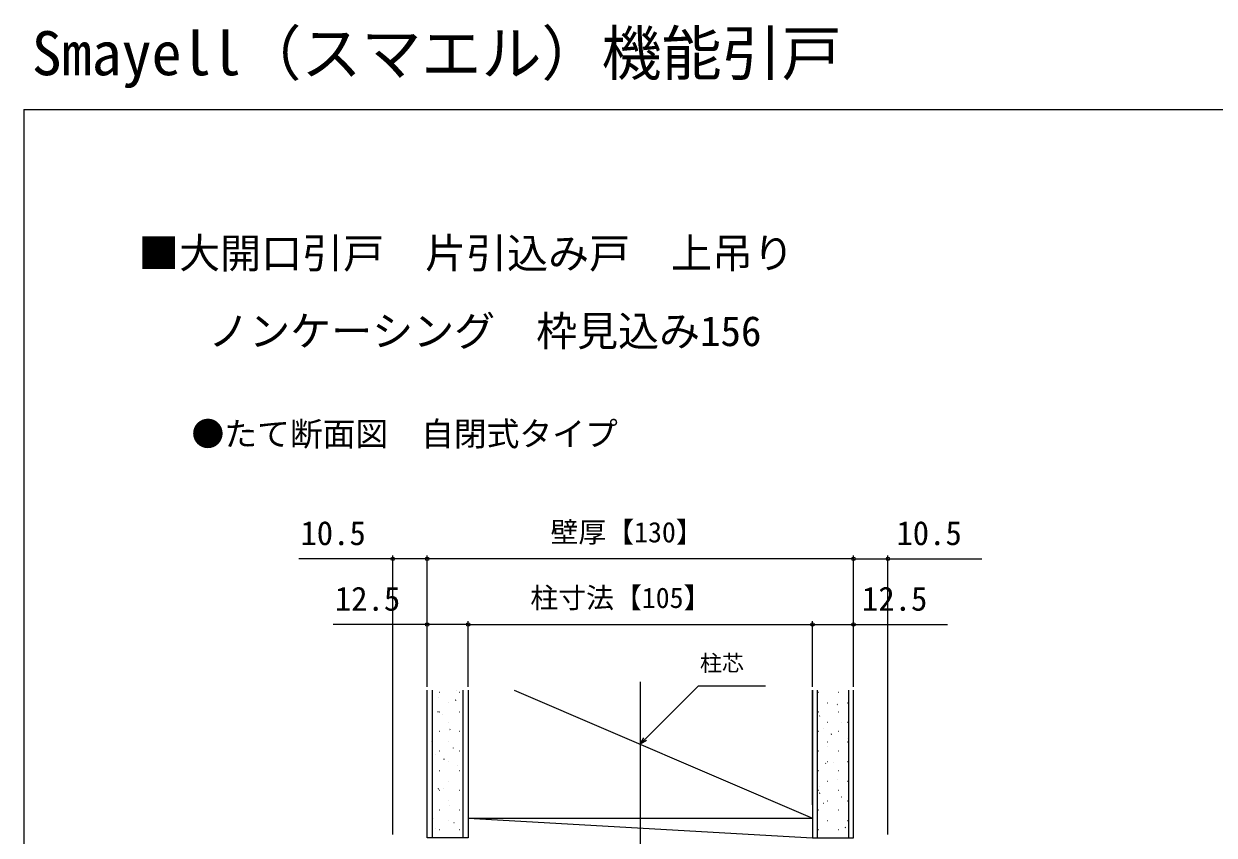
# Model space of a CAD drawing. Units: millimetres, scale not verified. Extents: x -438 to 438, y -652 to 649.
# Drawn here: x -437.5 to -74.5, y 401.6 to 648.9 of the extents above; entities that cross this region are included whole.
import ezdxf
from ezdxf.enums import TextEntityAlignment as Align

# ---------------------------------------------------------------- set-up
doc = ezdxf.new("R2010")
doc.units = ezdxf.units.MM
doc.header["$LTSCALE"] = 4
for name, color, linetype in [('0-2_USER1', 3, 'Continuous'), ('0-5_YKK_12', 2, 'Continuous'), ('0-7_YKK_D', 6, 'Continuous'), ('0-8_YKK_ZWAK', 7, 'Continuous'), ('0-9_YSS_K', 3, 'Continuous')]:
    doc.layers.add(name, color=color, linetype=linetype)
doc.styles.add('ＭＳ ゴシック', font='')
doc.styles.get('ＭＳ ゴシック').set_extended_font_data('MS Gothic')

msp = doc.modelspace()

# ---------------------------------------------------------------- linework, layer by layer
at = {"layer": '0-5_YKK_12'}
msp.add_line((-249.5, 448.3), (-249.5, 57.3), dxfattribs=at)
at = {"layer": '0-7_YKK_D'}
for p, q in [((-325, 401.8), (-325, 486.8)), ((-314.5, 446.8), (-314.5, 486.8)), ((-314.5, 446.8), (-314.5, 486.8)), ((-184.5, 446.8), (-184.5, 486.8)), ((-184.5, 446.8), (-184.5, 486.8)), ((-174, 401.8), (-174, 486.8)), ((-184.5, 485.8), (-314.5, 485.8)), ((-314.5, 446.8), (-314.5, 466.8)), ((-302, 446.8), (-302, 466.8)), ((-302, 446.8), (-302, 466.8)), ((-302, 465.8), (-197, 465.8)), ((-197, 446.8), (-197, 466.8)), ((-197, 446.8), (-197, 466.8)), ((-184.5, 446.8), (-184.5, 466.8))]:
    msp.add_line(p, q, dxfattribs=at)
for points in [[(-314.5, 485.8), (-325, 485.8), (-353.625, 485.8)], [(-184.5, 485.8), (-174, 485.8), (-145.375, 485.8)], [(-302, 465.8), (-314.5, 465.8), (-343.125, 465.8)], [(-197, 465.8), (-184.5, 465.8), (-155.875, 465.8)], [(-249.5, 429.3), (-247.997, 430.803), (-231.735, 447.065), (-211.275, 447.065)], [(-247.595, 430.4), (-249.5, 429.3), (-248.4, 431.205)]]:
    msp.add_lwpolyline(points, dxfattribs=at)
for centre in [(-325, 485.8), (-314.5, 485.8), (-314.5, 485.8), (-184.5, 485.8), (-184.5, 485.8), (-174, 485.8), (-314.5, 465.8), (-302, 465.8), (-302, 465.8), (-197, 465.8), (-197, 465.8), (-184.5, 465.8)]:
    msp.add_circle(centre, 0.531, dxfattribs=at)
at = {"layer": '0-8_YKK_ZWAK'}
for q in [(-437.5, -652.2), (437.5, 622.8)]:
    msp.add_line((-437.5, 622.8), q, dxfattribs=at)
at = {"layer": '0-9_YSS_K'}
for p, q in [((-314.5, 400.8), (-314.5, 445.8)), ((-313, 445.8), (-313, 400.8)), ((-310.917, 443.617), (-310.899, 443.624)), ((-310.79, 445.19), (-310.69, 445.19)), ((-305.431, 445.56), (-305.412, 445.567)), ((-304.71, 445.19), (-304.61, 445.19)), ((-303.5, 400.8), (-303.5, 445.8)), ((-302, 445.8), (-302, 410.8)), ((-288, 445.8), (-197, 406.8)), ((-197, 410.8), (-197, 445.8)), ((-195.5, 400.8), (-195.5, 445.8)), ((-195.27, 445.19), (-195.17, 445.19)), ((-189.19, 445.19), (-189.09, 445.19)), ((-186, 445.8), (-186, 400.8)), ((-184.5, 400.8), (-184.5, 445.8)), ((-311.225, 439.184), (-311.058, 439.294)), ((-307.94, 441.96), (-307.84, 441.96)), ((-305.846, 442.744), (-305.679, 442.854)), ((-192.42, 441.96), (-192.32, 441.96)), ((-189.513, 441.387), (-189.346, 441.498)), ((-189.462, 441.171), (-189.444, 441.178)), ((-186.34, 441.96), (-186.24, 441.96)), ((-310.79, 439.21), (-310.69, 439.21)), ((-309.72, 438.359), (-309.701, 438.366)), ((-307.94, 435.98), (-307.84, 435.98)), ((-304.71, 439.21), (-304.61, 439.21)), ((-195.27, 439.21), (-195.17, 439.21)), ((-195.043, 439.195), (-195.024, 439.202)), ((-194.891, 437.827), (-194.725, 437.938)), ((-192.42, 435.98), (-192.32, 435.98)), ((-189.19, 439.21), (-189.09, 439.21)), ((-188.265, 435.914), (-188.246, 435.92)), ((-186.34, 435.98), (-186.24, 435.98)), ((-310.79, 433.23), (-310.69, 433.23)), ((-307.768, 433.369), (-307.749, 433.375)), ((-307.615, 433.738), (-307.448, 433.848)), ((-304.71, 433.23), (-304.61, 433.23)), ((-195.27, 433.23), (-195.17, 433.23)), ((-193.751, 433.971), (-193.732, 433.978)), ((-191.282, 432.381), (-191.115, 432.491)), ((-189.19, 433.23), (-189.09, 433.23)), ((-312.994, 430.178), (-312.827, 430.288)), ((-307.94, 430), (-307.84, 430)), ((-192.553, 428.713), (-192.534, 428.72)), ((-192.42, 430), (-192.32, 430)), ((-186.34, 430), (-186.24, 430)), ((-186.313, 430.923), (-186.294, 430.93)), ((-312.056, 426.168), (-312.037, 426.175)), ((-310.79, 427.25), (-310.69, 427.25)), ((-309.384, 424.731), (-309.217, 424.842)), ((-306.476, 428.144), (-306.457, 428.151)), ((-304.71, 427.25), (-304.61, 427.25)), ((-195.27, 427.25), (-195.17, 427.25)), ((-189.19, 427.25), (-189.09, 427.25)), ((-310.79, 421.27), (-310.69, 421.27)), ((-307.94, 424.02), (-307.84, 424.02)), ((-305.278, 422.887), (-305.259, 422.893)), ((-304.71, 421.27), (-304.61, 421.27)), ((-195.27, 421.27), (-195.17, 421.27)), ((-193.05, 423.375), (-192.884, 423.485)), ((-192.42, 424.02), (-192.32, 424.02)), ((-190.601, 423.722), (-190.582, 423.729)), ((-189.19, 421.27), (-189.09, 421.27)), ((-186.34, 424.02), (-186.24, 424.02)), ((-310.764, 420.944), (-310.745, 420.951)), ((-307.94, 418.04), (-307.84, 418.04)), ((-192.42, 418.04), (-192.32, 418.04)), ((-189.309, 418.498), (-189.29, 418.505)), ((-186.34, 418.04), (-186.24, 418.04)), ((-311.153, 415.725), (-310.986, 415.835)), ((-310.79, 415.29), (-310.69, 415.29)), ((-309.566, 415.686), (-309.547, 415.693)), ((-304.71, 415.29), (-304.61, 415.29)), ((-195.27, 415.29), (-195.17, 415.29)), ((-194.89, 416.522), (-194.871, 416.529)), ((-194.819, 414.368), (-194.653, 414.479)), ((-189.19, 415.29), (-189.09, 415.29)), ((-307.94, 412.06), (-307.84, 412.06)), ((-307.614, 410.695), (-307.596, 410.702)), ((-193.598, 411.298), (-193.579, 411.304)), ((-192.42, 412.06), (-192.32, 412.06)), ((-188.111, 413.24), (-188.093, 413.247)), ((-186.34, 412.06), (-186.24, 412.06)), ((-312.922, 406.718), (-312.755, 406.829)), ((-310.79, 409.31), (-310.69, 409.31)), ((-304.71, 409.31), (-304.61, 409.31)), ((-302, 406.8), (-197, 406.8)), ((-302, 406.8), (-197, 400.8)), ((-302, 406.8), (-302, 400.8)), ((-197, 406.8), (-197, 400.8)), ((-195.27, 409.31), (-195.17, 409.31)), ((-189.19, 409.31), (-189.09, 409.31)), ((-186.16, 408.25), (-186.141, 408.256)), ((-311.903, 403.495), (-311.884, 403.502)), ((-310.79, 403.33), (-310.69, 403.33)), ((-307.94, 406.08), (-307.84, 406.08)), ((-306.322, 405.471), (-306.304, 405.478)), ((-304.71, 403.33), (-304.61, 403.33)), ((-195.27, 403.33), (-195.17, 403.33)), ((-192.42, 406.08), (-192.32, 406.08)), ((-192.4, 406.04), (-192.381, 406.046)), ((-189.19, 403.33), (-189.09, 403.33)), ((-186.983, 403.884), (-186.816, 403.994)), ((-186.34, 406.08), (-186.24, 406.08))]:
    msp.add_line(p, q, dxfattribs=at)
for points in [[(-302, 445.8), (-302, 400.8), (-314.5, 400.8)], [(-197, 445.8), (-197, 400.8), (-184.5, 400.8)]]:
    msp.add_lwpolyline(points, dxfattribs=at)

# ---------------------------------------------------------------- texts
at = {"layer": '0-2_USER1', "style": 'ＭＳ ゴシック'}
for s, height, p in [('Smayell（スマエル）機能引戸', 13.42, (-435.06, 629.231)), ('■大開口引戸\u3000片引込み戸\u3000上吊り', 9.164, (-402.628, 571.671)), ('\u3000 ノンケーシング\u3000枠見込み156', 9.164, (-400, 547.926)), ('●たて断面図\u3000自閉式タイプ', 7.331, (-386.364, 518.05))]:
    msp.add_text(s, height=height, dxfattribs=at).set_placement(p, align=Align.BOTTOM_LEFT)
at = {"layer": '0-7_YKK_D', "style": 'ＭＳ ゴシック'}
for s, height, p in [('壁厚【130】', 6.232, (-276.884, 488.959)), ('10.5', 7.331, (-353.159, 487.8)), ('10.5', 7.331, (-171.409, 487.8)), ('12.5', 7.331, (-342.659, 467.8)), ('柱寸法【105】', 6.232, (-283.041, 468.959)), ('12.5', 7.331, (-181.909, 467.8)), ('柱芯', 4.912, (-231.317, 450.103))]:
    msp.add_text(s, height=height, dxfattribs=at).set_placement(p, align=Align.BOTTOM_LEFT)

doc.saveas('drawing.dxf')
